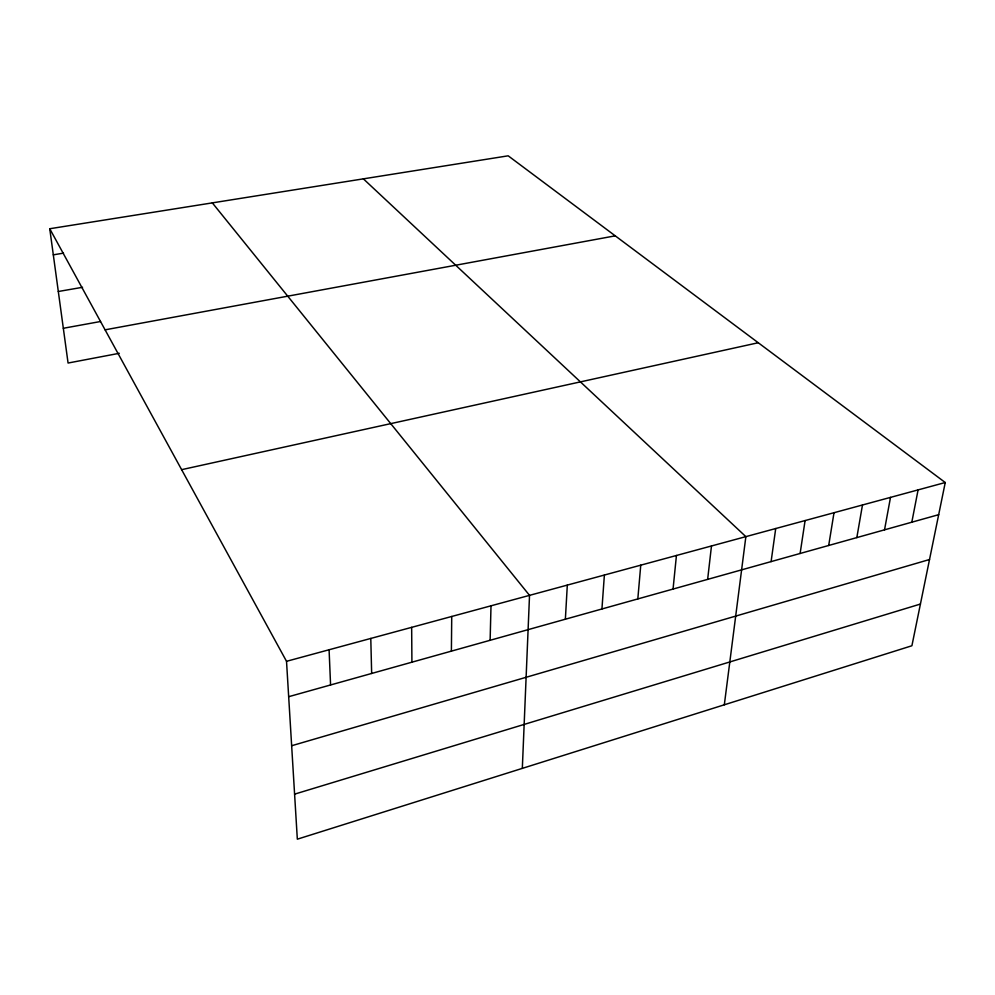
<?xml version="1.0" encoding="UTF-8"?>
<svg xmlns="http://www.w3.org/2000/svg" width="995" height="995" viewBox="0 0 995 995"><rect width="100%" height="100%" fill="white"/><g stroke="black" fill="none" stroke-linecap="round" stroke-linejoin="round"><path stroke-width="1.49" d="M451.394 651.128L451.73 616.477M490.125 640.282L491.008 605.818M522.325 768.376L529.527 595.358L212.321 202.868M565.371 619.213L567.312 585.097M601.938 608.977L604.375 575.048M637.82 598.928L640.755 565.172M673.055 589.065L676.438 555.484M707.644 579.376L711.475 545.969M724.323 704.796L745.864 536.641L363.374 178.851M771.1 561.603L775.714 528.532M800.117 553.481L805.092 520.559M828.698 545.484L834.009 512.711M856.832 537.598L862.478 504.987M884.53 529.85L890.5 497.388M911.818 522.201L918.086 489.901M945.25 482.525L911.905 645.755L297.331 839.183L286.523 661.314L49.75 228.738L508.184 155.817L945.25 482.525L286.523 661.314M294.595 794.147L920.425 604.052M291.659 745.74L929.529 559.513M288.674 696.699L938.683 514.676M181.625 469.665L758.252 342.74M119.3 353.3L68.07 363.038L49.75 228.738M105.084 329.83L615.246 235.84M63.332 328.275L100.532 321.509M58.307 291.498L82.56 287.294M53.307 254.832L63.506 253.14M329.084 649.76L330.576 684.958M370.787 638.442L371.657 673.466M411.656 627.347L411.918 662.185"/></g></svg>
